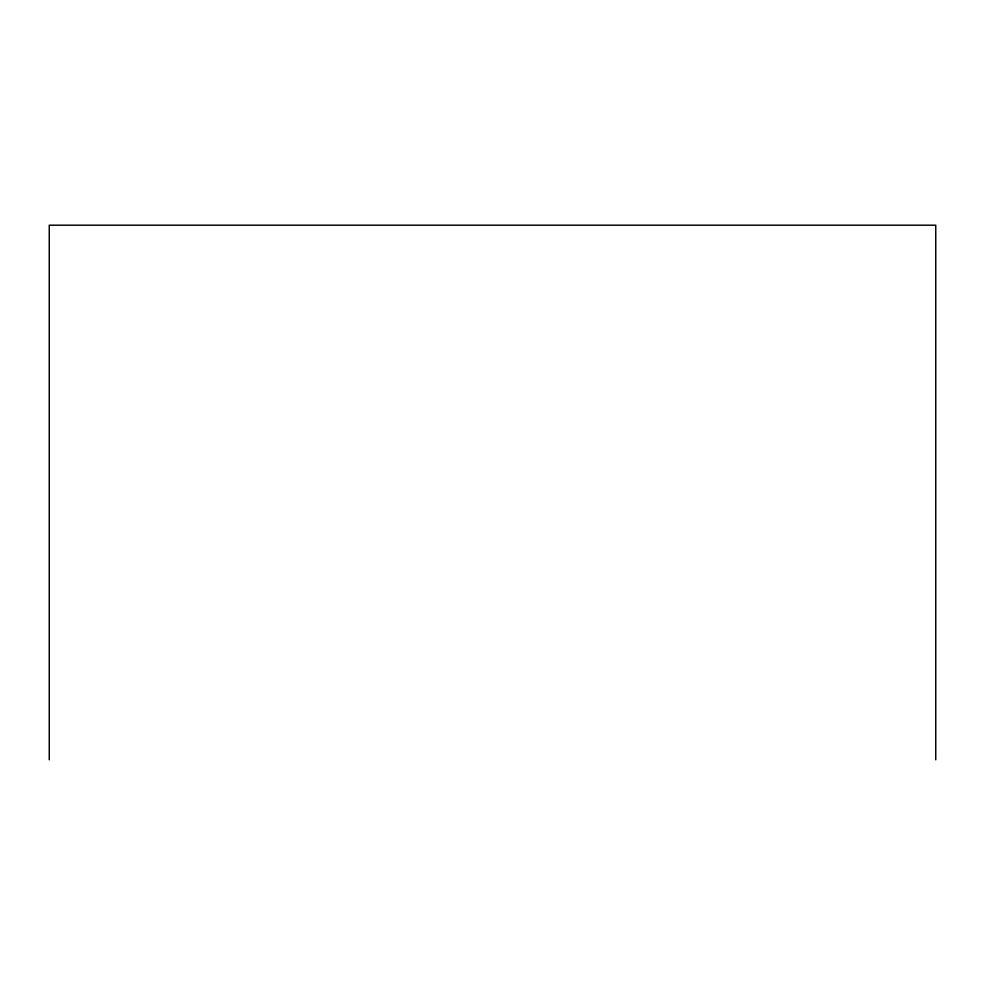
<?xml version="1.0" encoding="UTF-8"?>
<svg xmlns="http://www.w3.org/2000/svg" width="985" height="985" viewBox="0 0 985 985"><rect width="100%" height="100%" fill="white"/><g stroke="black" fill="none" stroke-linecap="round" stroke-linejoin="round"><path stroke-width="1.48" d="M935.75 759.804L935.75 225.196L49.25 225.196L49.25 759.804"/></g></svg>
